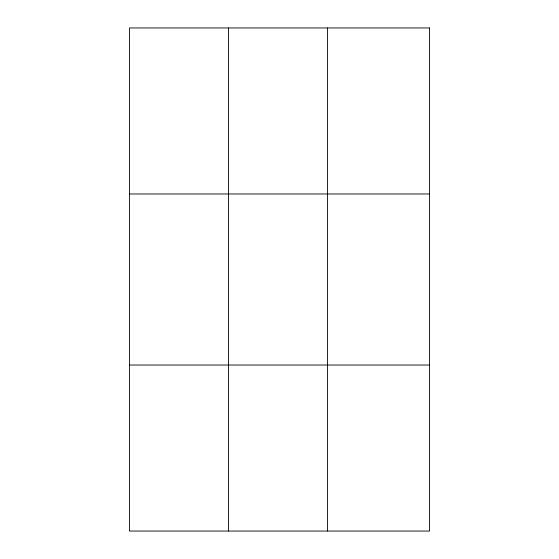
<?xml version="1.0" encoding="UTF-8"?>
<svg xmlns="http://www.w3.org/2000/svg" width="559" height="559" viewBox="0 0 559 559"><rect width="100%" height="100%" fill="white"/><g stroke="black" fill="none" stroke-linecap="round" stroke-linejoin="round"><path stroke-width="0.84" d="M228.477 531.05L228.477 27.95M327.518 531.05L327.518 27.95M129.436 193.973L429.564 193.973M129.436 365.027L429.564 365.027M429.564 27.95L129.436 27.95L129.436 531.05L429.564 531.05L429.564 27.95"/></g></svg>
